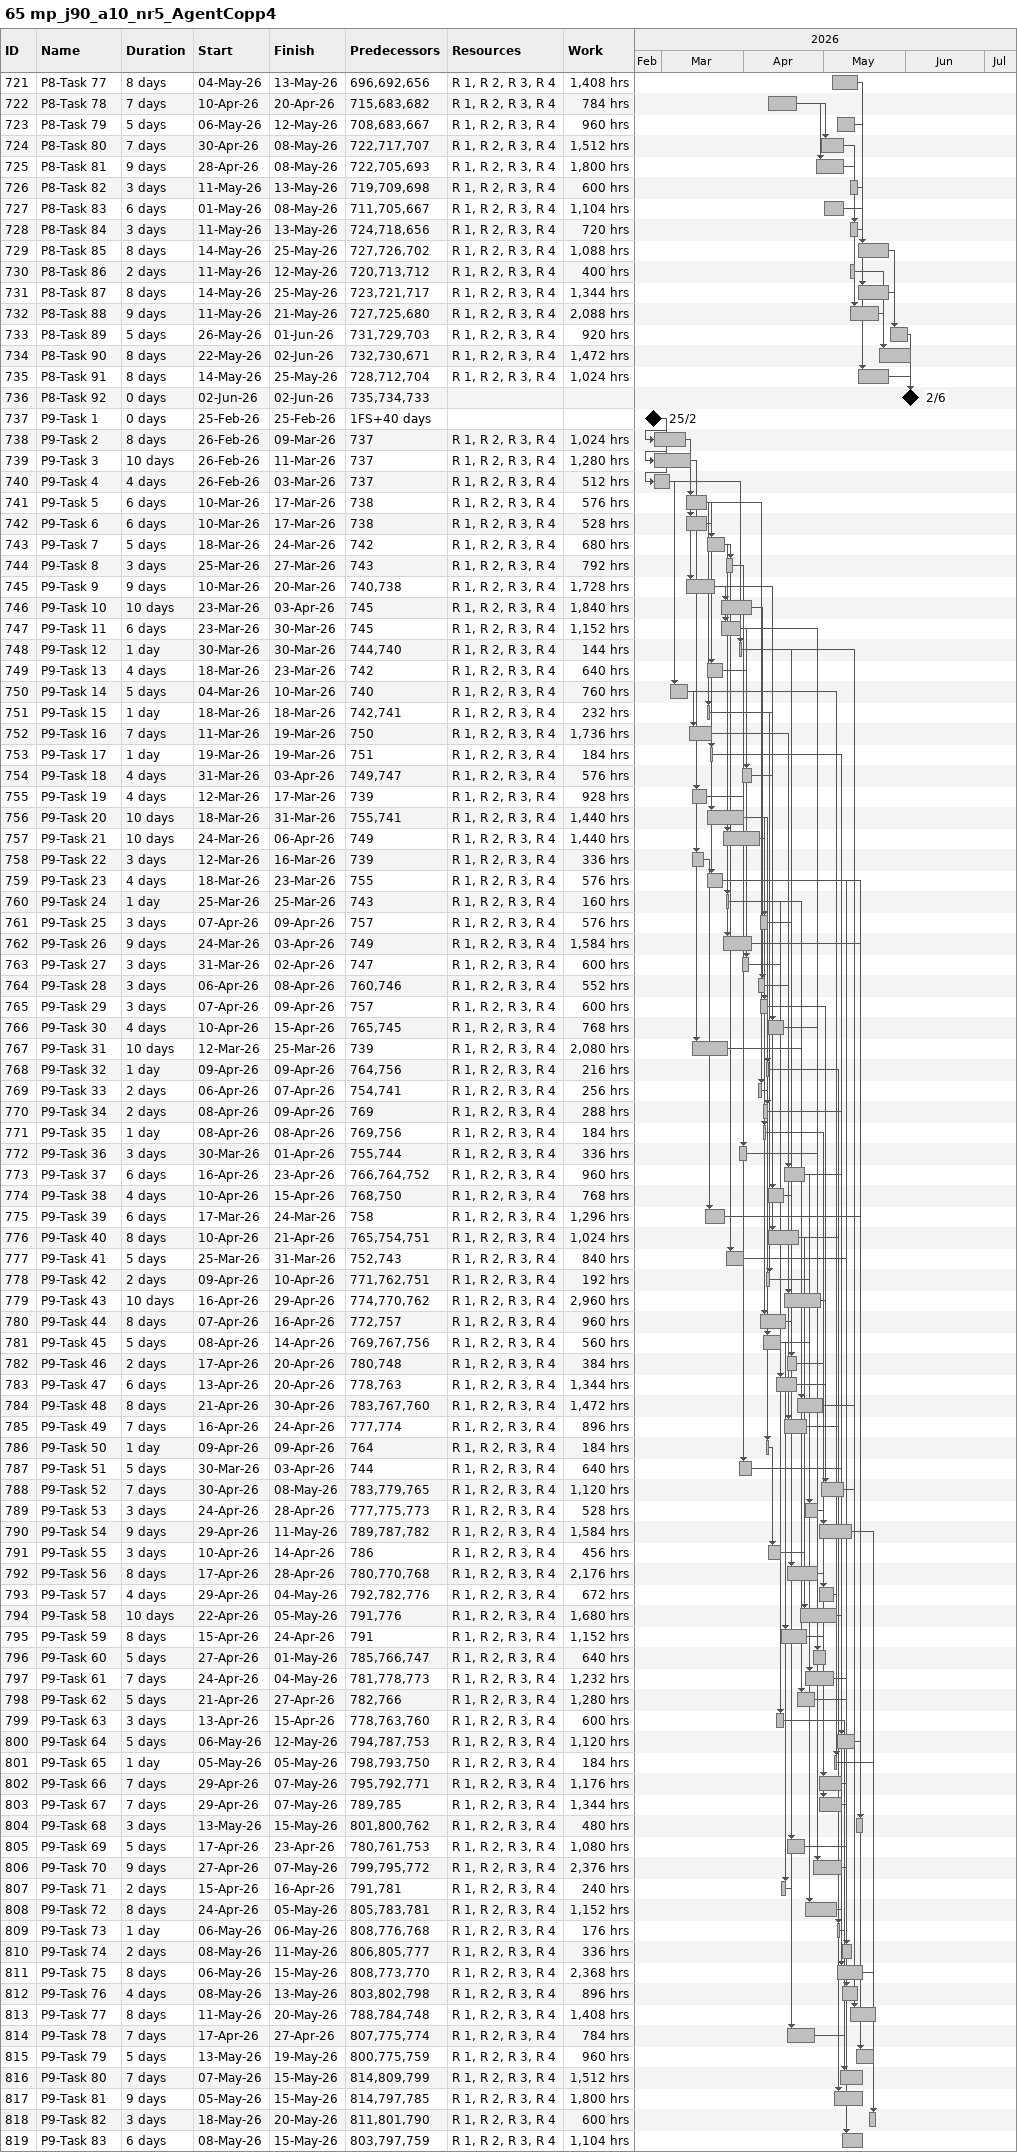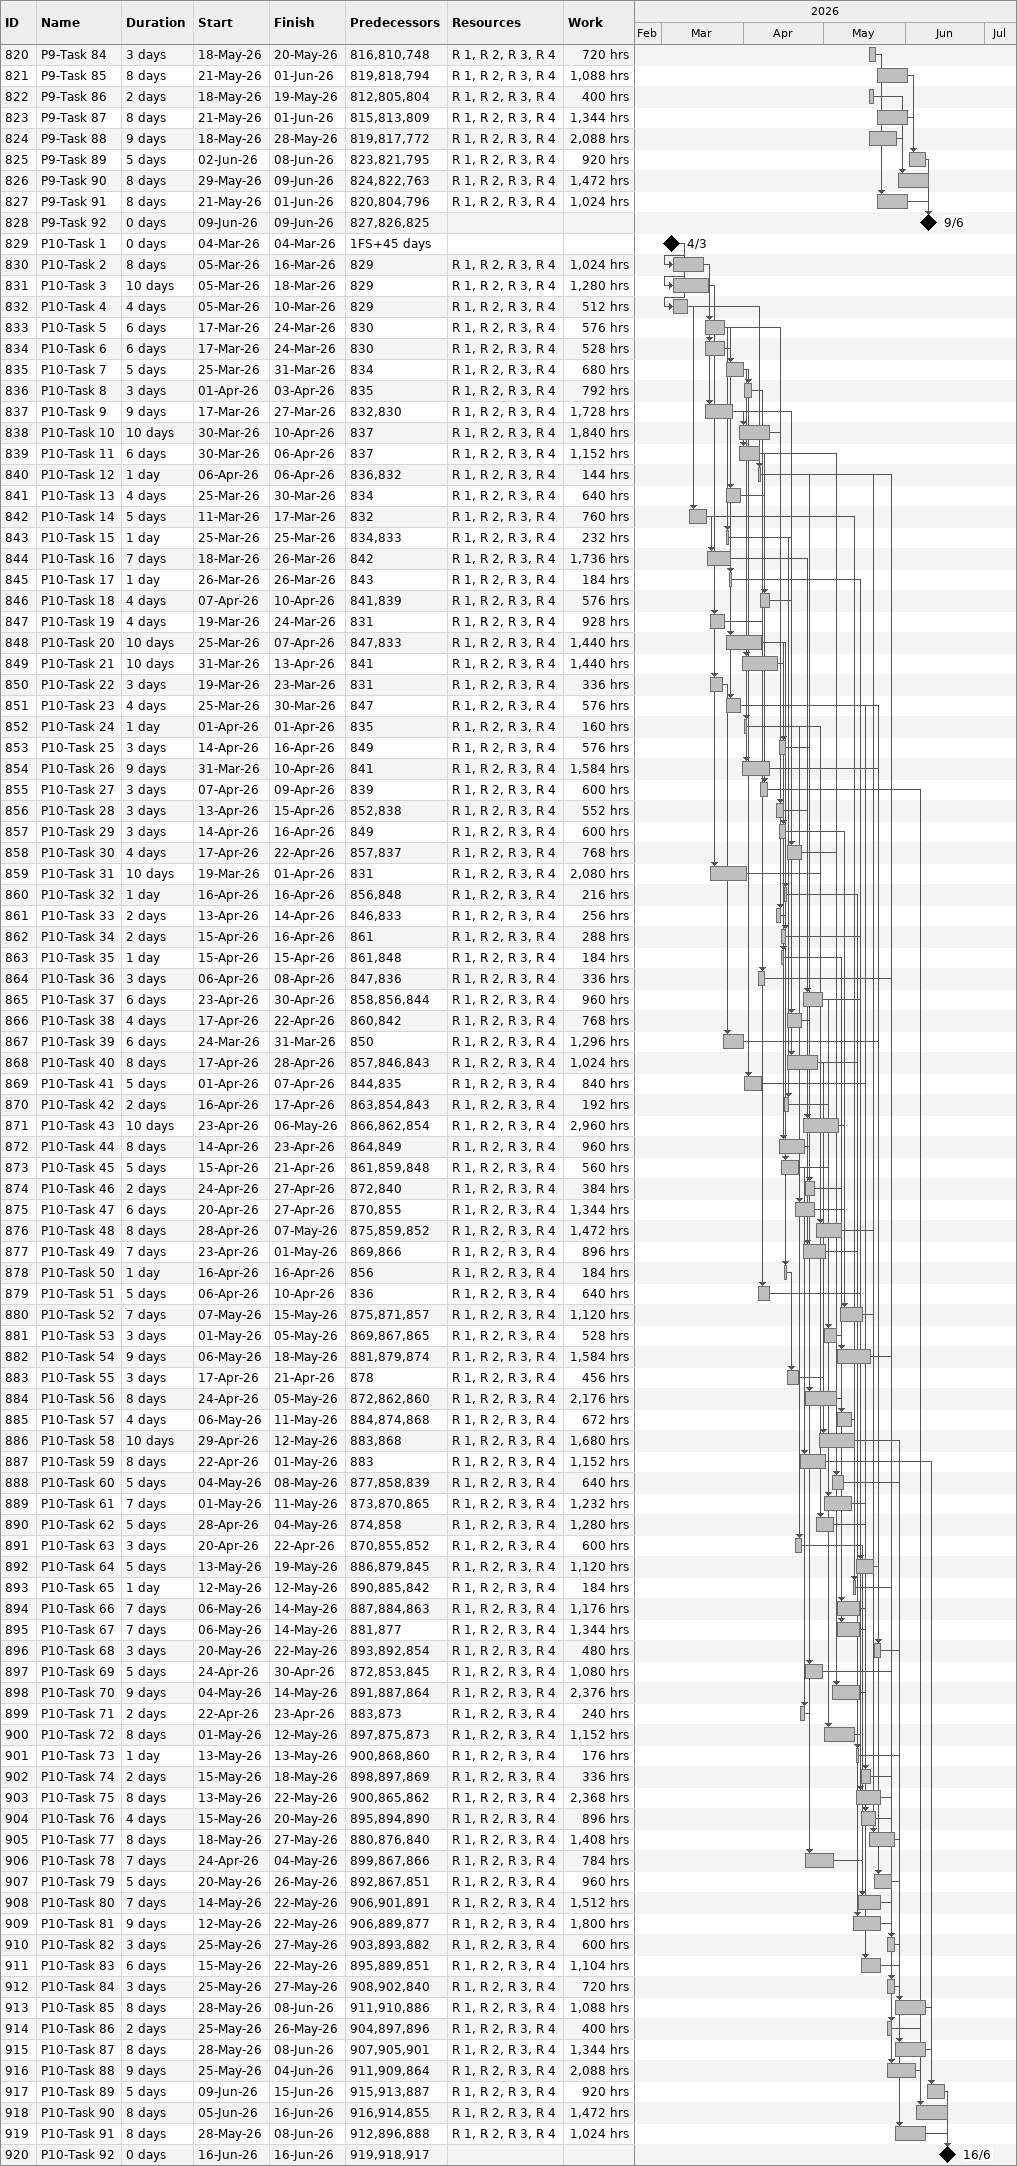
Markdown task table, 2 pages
65 mp_j90_a10_nr5_AgentCopp4

| ID | Task | Duration | Start | Finish | Predecessors | Resources | Work (h) |
|---|---|---|---|---|---|---|---|
| 721 | P8-Task 77 | 8d | 2026-05-04 | 2026-05-13 | 696, 692, 656 | R 1, R 2, R 3, R 4 | 1408 |
| 722 | P8-Task 78 | 7d | 2026-04-10 | 2026-04-20 | 715, 683, 682 | R 1, R 2, R 3, R 4 | 784 |
| 723 | P8-Task 79 | 5d | 2026-05-06 | 2026-05-12 | 708, 683, 667 | R 1, R 2, R 3, R 4 | 960 |
| 724 | P8-Task 80 | 7d | 2026-04-30 | 2026-05-08 | 722, 717, 707 | R 1, R 2, R 3, R 4 | 1512 |
| 725 | P8-Task 81 | 9d | 2026-04-28 | 2026-05-08 | 722, 705, 693 | R 1, R 2, R 3, R 4 | 1800 |
| 726 | P8-Task 82 | 3d | 2026-05-11 | 2026-05-13 | 719, 709, 698 | R 1, R 2, R 3, R 4 | 600 |
| 727 | P8-Task 83 | 6d | 2026-05-01 | 2026-05-08 | 711, 705, 667 | R 1, R 2, R 3, R 4 | 1104 |
| 728 | P8-Task 84 | 3d | 2026-05-11 | 2026-05-13 | 724, 718, 656 | R 1, R 2, R 3, R 4 | 720 |
| 729 | P8-Task 85 | 8d | 2026-05-14 | 2026-05-25 | 727, 726, 702 | R 1, R 2, R 3, R 4 | 1088 |
| 730 | P8-Task 86 | 2d | 2026-05-11 | 2026-05-12 | 720, 713, 712 | R 1, R 2, R 3, R 4 | 400 |
| 731 | P8-Task 87 | 8d | 2026-05-14 | 2026-05-25 | 723, 721, 717 | R 1, R 2, R 3, R 4 | 1344 |
| 732 | P8-Task 88 | 9d | 2026-05-11 | 2026-05-21 | 727, 725, 680 | R 1, R 2, R 3, R 4 | 2088 |
| 733 | P8-Task 89 | 5d | 2026-05-26 | 2026-06-01 | 731, 729, 703 | R 1, R 2, R 3, R 4 | 920 |
| 734 | P8-Task 90 | 8d | 2026-05-22 | 2026-06-02 | 732, 730, 671 | R 1, R 2, R 3, R 4 | 1472 |
| 735 | P8-Task 91 | 8d | 2026-05-14 | 2026-05-25 | 728, 712, 704 | R 1, R 2, R 3, R 4 | 1024 |
| 736 | P8-Task 92 | 0d | 2026-06-02 | 2026-06-02 | 735, 734, 733 |  |  |
| 737 | P9-Task 1 | 0d | 2026-02-25 | 2026-02-25 | 1FS+40d |  |  |
| 738 | P9-Task 2 | 8d | 2026-02-26 | 2026-03-09 | 737 | R 1, R 2, R 3, R 4 | 1024 |
| 739 | P9-Task 3 | 10d | 2026-02-26 | 2026-03-11 | 737 | R 1, R 2, R 3, R 4 | 1280 |
| 740 | P9-Task 4 | 4d | 2026-02-26 | 2026-03-03 | 737 | R 1, R 2, R 3, R 4 | 512 |
| 741 | P9-Task 5 | 6d | 2026-03-10 | 2026-03-17 | 738 | R 1, R 2, R 3, R 4 | 576 |
| 742 | P9-Task 6 | 6d | 2026-03-10 | 2026-03-17 | 738 | R 1, R 2, R 3, R 4 | 528 |
| 743 | P9-Task 7 | 5d | 2026-03-18 | 2026-03-24 | 742 | R 1, R 2, R 3, R 4 | 680 |
| 744 | P9-Task 8 | 3d | 2026-03-25 | 2026-03-27 | 743 | R 1, R 2, R 3, R 4 | 792 |
| 745 | P9-Task 9 | 9d | 2026-03-10 | 2026-03-20 | 740, 738 | R 1, R 2, R 3, R 4 | 1728 |
| 746 | P9-Task 10 | 10d | 2026-03-23 | 2026-04-03 | 745 | R 1, R 2, R 3, R 4 | 1840 |
| 747 | P9-Task 11 | 6d | 2026-03-23 | 2026-03-30 | 745 | R 1, R 2, R 3, R 4 | 1152 |
| 748 | P9-Task 12 | 1d | 2026-03-30 | 2026-03-30 | 744, 740 | R 1, R 2, R 3, R 4 | 144 |
| 749 | P9-Task 13 | 4d | 2026-03-18 | 2026-03-23 | 742 | R 1, R 2, R 3, R 4 | 640 |
| 750 | P9-Task 14 | 5d | 2026-03-04 | 2026-03-10 | 740 | R 1, R 2, R 3, R 4 | 760 |
| 751 | P9-Task 15 | 1d | 2026-03-18 | 2026-03-18 | 742, 741 | R 1, R 2, R 3, R 4 | 232 |
| 752 | P9-Task 16 | 7d | 2026-03-11 | 2026-03-19 | 750 | R 1, R 2, R 3, R 4 | 1736 |
| 753 | P9-Task 17 | 1d | 2026-03-19 | 2026-03-19 | 751 | R 1, R 2, R 3, R 4 | 184 |
| 754 | P9-Task 18 | 4d | 2026-03-31 | 2026-04-03 | 749, 747 | R 1, R 2, R 3, R 4 | 576 |
| 755 | P9-Task 19 | 4d | 2026-03-12 | 2026-03-17 | 739 | R 1, R 2, R 3, R 4 | 928 |
| 756 | P9-Task 20 | 10d | 2026-03-18 | 2026-03-31 | 755, 741 | R 1, R 2, R 3, R 4 | 1440 |
| 757 | P9-Task 21 | 10d | 2026-03-24 | 2026-04-06 | 749 | R 1, R 2, R 3, R 4 | 1440 |
| 758 | P9-Task 22 | 3d | 2026-03-12 | 2026-03-16 | 739 | R 1, R 2, R 3, R 4 | 336 |
| 759 | P9-Task 23 | 4d | 2026-03-18 | 2026-03-23 | 755 | R 1, R 2, R 3, R 4 | 576 |
| 760 | P9-Task 24 | 1d | 2026-03-25 | 2026-03-25 | 743 | R 1, R 2, R 3, R 4 | 160 |
| 761 | P9-Task 25 | 3d | 2026-04-07 | 2026-04-09 | 757 | R 1, R 2, R 3, R 4 | 576 |
| 762 | P9-Task 26 | 9d | 2026-03-24 | 2026-04-03 | 749 | R 1, R 2, R 3, R 4 | 1584 |
| 763 | P9-Task 27 | 3d | 2026-03-31 | 2026-04-02 | 747 | R 1, R 2, R 3, R 4 | 600 |
| 764 | P9-Task 28 | 3d | 2026-04-06 | 2026-04-08 | 760, 746 | R 1, R 2, R 3, R 4 | 552 |
| 765 | P9-Task 29 | 3d | 2026-04-07 | 2026-04-09 | 757 | R 1, R 2, R 3, R 4 | 600 |
| 766 | P9-Task 30 | 4d | 2026-04-10 | 2026-04-15 | 765, 745 | R 1, R 2, R 3, R 4 | 768 |
| 767 | P9-Task 31 | 10d | 2026-03-12 | 2026-03-25 | 739 | R 1, R 2, R 3, R 4 | 2080 |
| 768 | P9-Task 32 | 1d | 2026-04-09 | 2026-04-09 | 764, 756 | R 1, R 2, R 3, R 4 | 216 |
| 769 | P9-Task 33 | 2d | 2026-04-06 | 2026-04-07 | 754, 741 | R 1, R 2, R 3, R 4 | 256 |
| 770 | P9-Task 34 | 2d | 2026-04-08 | 2026-04-09 | 769 | R 1, R 2, R 3, R 4 | 288 |
| 771 | P9-Task 35 | 1d | 2026-04-08 | 2026-04-08 | 769, 756 | R 1, R 2, R 3, R 4 | 184 |
| 772 | P9-Task 36 | 3d | 2026-03-30 | 2026-04-01 | 755, 744 | R 1, R 2, R 3, R 4 | 336 |
| 773 | P9-Task 37 | 6d | 2026-04-16 | 2026-04-23 | 766, 764, 752 | R 1, R 2, R 3, R 4 | 960 |
| 774 | P9-Task 38 | 4d | 2026-04-10 | 2026-04-15 | 768, 750 | R 1, R 2, R 3, R 4 | 768 |
| 775 | P9-Task 39 | 6d | 2026-03-17 | 2026-03-24 | 758 | R 1, R 2, R 3, R 4 | 1296 |
| 776 | P9-Task 40 | 8d | 2026-04-10 | 2026-04-21 | 765, 754, 751 | R 1, R 2, R 3, R 4 | 1024 |
| 777 | P9-Task 41 | 5d | 2026-03-25 | 2026-03-31 | 752, 743 | R 1, R 2, R 3, R 4 | 840 |
| 778 | P9-Task 42 | 2d | 2026-04-09 | 2026-04-10 | 771, 762, 751 | R 1, R 2, R 3, R 4 | 192 |
| 779 | P9-Task 43 | 10d | 2026-04-16 | 2026-04-29 | 774, 770, 762 | R 1, R 2, R 3, R 4 | 2960 |
| 780 | P9-Task 44 | 8d | 2026-04-07 | 2026-04-16 | 772, 757 | R 1, R 2, R 3, R 4 | 960 |
| 781 | P9-Task 45 | 5d | 2026-04-08 | 2026-04-14 | 769, 767, 756 | R 1, R 2, R 3, R 4 | 560 |
| 782 | P9-Task 46 | 2d | 2026-04-17 | 2026-04-20 | 780, 748 | R 1, R 2, R 3, R 4 | 384 |
| 783 | P9-Task 47 | 6d | 2026-04-13 | 2026-04-20 | 778, 763 | R 1, R 2, R 3, R 4 | 1344 |
| 784 | P9-Task 48 | 8d | 2026-04-21 | 2026-04-30 | 783, 767, 760 | R 1, R 2, R 3, R 4 | 1472 |
| 785 | P9-Task 49 | 7d | 2026-04-16 | 2026-04-24 | 777, 774 | R 1, R 2, R 3, R 4 | 896 |
| 786 | P9-Task 50 | 1d | 2026-04-09 | 2026-04-09 | 764 | R 1, R 2, R 3, R 4 | 184 |
| 787 | P9-Task 51 | 5d | 2026-03-30 | 2026-04-03 | 744 | R 1, R 2, R 3, R 4 | 640 |
| 788 | P9-Task 52 | 7d | 2026-04-30 | 2026-05-08 | 783, 779, 765 | R 1, R 2, R 3, R 4 | 1120 |
| 789 | P9-Task 53 | 3d | 2026-04-24 | 2026-04-28 | 777, 775, 773 | R 1, R 2, R 3, R 4 | 528 |
| 790 | P9-Task 54 | 9d | 2026-04-29 | 2026-05-11 | 789, 787, 782 | R 1, R 2, R 3, R 4 | 1584 |
| 791 | P9-Task 55 | 3d | 2026-04-10 | 2026-04-14 | 786 | R 1, R 2, R 3, R 4 | 456 |
| 792 | P9-Task 56 | 8d | 2026-04-17 | 2026-04-28 | 780, 770, 768 | R 1, R 2, R 3, R 4 | 2176 |
| 793 | P9-Task 57 | 4d | 2026-04-29 | 2026-05-04 | 792, 782, 776 | R 1, R 2, R 3, R 4 | 672 |
| 794 | P9-Task 58 | 10d | 2026-04-22 | 2026-05-05 | 791, 776 | R 1, R 2, R 3, R 4 | 1680 |
| 795 | P9-Task 59 | 8d | 2026-04-15 | 2026-04-24 | 791 | R 1, R 2, R 3, R 4 | 1152 |
| 796 | P9-Task 60 | 5d | 2026-04-27 | 2026-05-01 | 785, 766, 747 | R 1, R 2, R 3, R 4 | 640 |
| 797 | P9-Task 61 | 7d | 2026-04-24 | 2026-05-04 | 781, 778, 773 | R 1, R 2, R 3, R 4 | 1232 |
| 798 | P9-Task 62 | 5d | 2026-04-21 | 2026-04-27 | 782, 766 | R 1, R 2, R 3, R 4 | 1280 |
| 799 | P9-Task 63 | 3d | 2026-04-13 | 2026-04-15 | 778, 763, 760 | R 1, R 2, R 3, R 4 | 600 |
| 800 | P9-Task 64 | 5d | 2026-05-06 | 2026-05-12 | 794, 787, 753 | R 1, R 2, R 3, R 4 | 1120 |
| 801 | P9-Task 65 | 1d | 2026-05-05 | 2026-05-05 | 798, 793, 750 | R 1, R 2, R 3, R 4 | 184 |
| 802 | P9-Task 66 | 7d | 2026-04-29 | 2026-05-07 | 795, 792, 771 | R 1, R 2, R 3, R 4 | 1176 |
| 803 | P9-Task 67 | 7d | 2026-04-29 | 2026-05-07 | 789, 785 | R 1, R 2, R 3, R 4 | 1344 |
| 804 | P9-Task 68 | 3d | 2026-05-13 | 2026-05-15 | 801, 800, 762 | R 1, R 2, R 3, R 4 | 480 |
| 805 | P9-Task 69 | 5d | 2026-04-17 | 2026-04-23 | 780, 761, 753 | R 1, R 2, R 3, R 4 | 1080 |
| 806 | P9-Task 70 | 9d | 2026-04-27 | 2026-05-07 | 799, 795, 772 | R 1, R 2, R 3, R 4 | 2376 |
| 807 | P9-Task 71 | 2d | 2026-04-15 | 2026-04-16 | 791, 781 | R 1, R 2, R 3, R 4 | 240 |
| 808 | P9-Task 72 | 8d | 2026-04-24 | 2026-05-05 | 805, 783, 781 | R 1, R 2, R 3, R 4 | 1152 |
| 809 | P9-Task 73 | 1d | 2026-05-06 | 2026-05-06 | 808, 776, 768 | R 1, R 2, R 3, R 4 | 176 |
| 810 | P9-Task 74 | 2d | 2026-05-08 | 2026-05-11 | 806, 805, 777 | R 1, R 2, R 3, R 4 | 336 |
| 811 | P9-Task 75 | 8d | 2026-05-06 | 2026-05-15 | 808, 773, 770 | R 1, R 2, R 3, R 4 | 2368 |
| 812 | P9-Task 76 | 4d | 2026-05-08 | 2026-05-13 | 803, 802, 798 | R 1, R 2, R 3, R 4 | 896 |
| 813 | P9-Task 77 | 8d | 2026-05-11 | 2026-05-20 | 788, 784, 748 | R 1, R 2, R 3, R 4 | 1408 |
| 814 | P9-Task 78 | 7d | 2026-04-17 | 2026-04-27 | 807, 775, 774 | R 1, R 2, R 3, R 4 | 784 |
| 815 | P9-Task 79 | 5d | 2026-05-13 | 2026-05-19 | 800, 775, 759 | R 1, R 2, R 3, R 4 | 960 |
| 816 | P9-Task 80 | 7d | 2026-05-07 | 2026-05-15 | 814, 809, 799 | R 1, R 2, R 3, R 4 | 1512 |
| 817 | P9-Task 81 | 9d | 2026-05-05 | 2026-05-15 | 814, 797, 785 | R 1, R 2, R 3, R 4 | 1800 |
| 818 | P9-Task 82 | 3d | 2026-05-18 | 2026-05-20 | 811, 801, 790 | R 1, R 2, R 3, R 4 | 600 |
| 819 | P9-Task 83 | 6d | 2026-05-08 | 2026-05-15 | 803, 797, 759 | R 1, R 2, R 3, R 4 | 1104 |
| 820 | P9-Task 84 | 3d | 2026-05-18 | 2026-05-20 | 816, 810, 748 | R 1, R 2, R 3, R 4 | 720 |
| 821 | P9-Task 85 | 8d | 2026-05-21 | 2026-06-01 | 819, 818, 794 | R 1, R 2, R 3, R 4 | 1088 |
| 822 | P9-Task 86 | 2d | 2026-05-18 | 2026-05-19 | 812, 805, 804 | R 1, R 2, R 3, R 4 | 400 |
| 823 | P9-Task 87 | 8d | 2026-05-21 | 2026-06-01 | 815, 813, 809 | R 1, R 2, R 3, R 4 | 1344 |
| 824 | P9-Task 88 | 9d | 2026-05-18 | 2026-05-28 | 819, 817, 772 | R 1, R 2, R 3, R 4 | 2088 |
| 825 | P9-Task 89 | 5d | 2026-06-02 | 2026-06-08 | 823, 821, 795 | R 1, R 2, R 3, R 4 | 920 |
| 826 | P9-Task 90 | 8d | 2026-05-29 | 2026-06-09 | 824, 822, 763 | R 1, R 2, R 3, R 4 | 1472 |
| 827 | P9-Task 91 | 8d | 2026-05-21 | 2026-06-01 | 820, 804, 796 | R 1, R 2, R 3, R 4 | 1024 |
| 828 | P9-Task 92 | 0d | 2026-06-09 | 2026-06-09 | 827, 826, 825 |  |  |
| 829 | P10-Task 1 | 0d | 2026-03-04 | 2026-03-04 | 1FS+45d |  |  |
| 830 | P10-Task 2 | 8d | 2026-03-05 | 2026-03-16 | 829 | R 1, R 2, R 3, R 4 | 1024 |
| 831 | P10-Task 3 | 10d | 2026-03-05 | 2026-03-18 | 829 | R 1, R 2, R 3, R 4 | 1280 |
| 832 | P10-Task 4 | 4d | 2026-03-05 | 2026-03-10 | 829 | R 1, R 2, R 3, R 4 | 512 |
| 833 | P10-Task 5 | 6d | 2026-03-17 | 2026-03-24 | 830 | R 1, R 2, R 3, R 4 | 576 |
| 834 | P10-Task 6 | 6d | 2026-03-17 | 2026-03-24 | 830 | R 1, R 2, R 3, R 4 | 528 |
| 835 | P10-Task 7 | 5d | 2026-03-25 | 2026-03-31 | 834 | R 1, R 2, R 3, R 4 | 680 |
| 836 | P10-Task 8 | 3d | 2026-04-01 | 2026-04-03 | 835 | R 1, R 2, R 3, R 4 | 792 |
| 837 | P10-Task 9 | 9d | 2026-03-17 | 2026-03-27 | 832, 830 | R 1, R 2, R 3, R 4 | 1728 |
| 838 | P10-Task 10 | 10d | 2026-03-30 | 2026-04-10 | 837 | R 1, R 2, R 3, R 4 | 1840 |
| 839 | P10-Task 11 | 6d | 2026-03-30 | 2026-04-06 | 837 | R 1, R 2, R 3, R 4 | 1152 |
| 840 | P10-Task 12 | 1d | 2026-04-06 | 2026-04-06 | 836, 832 | R 1, R 2, R 3, R 4 | 144 |
| 841 | P10-Task 13 | 4d | 2026-03-25 | 2026-03-30 | 834 | R 1, R 2, R 3, R 4 | 640 |
| 842 | P10-Task 14 | 5d | 2026-03-11 | 2026-03-17 | 832 | R 1, R 2, R 3, R 4 | 760 |
| 843 | P10-Task 15 | 1d | 2026-03-25 | 2026-03-25 | 834, 833 | R 1, R 2, R 3, R 4 | 232 |
| 844 | P10-Task 16 | 7d | 2026-03-18 | 2026-03-26 | 842 | R 1, R 2, R 3, R 4 | 1736 |
| 845 | P10-Task 17 | 1d | 2026-03-26 | 2026-03-26 | 843 | R 1, R 2, R 3, R 4 | 184 |
| 846 | P10-Task 18 | 4d | 2026-04-07 | 2026-04-10 | 841, 839 | R 1, R 2, R 3, R 4 | 576 |
| 847 | P10-Task 19 | 4d | 2026-03-19 | 2026-03-24 | 831 | R 1, R 2, R 3, R 4 | 928 |
| 848 | P10-Task 20 | 10d | 2026-03-25 | 2026-04-07 | 847, 833 | R 1, R 2, R 3, R 4 | 1440 |
| 849 | P10-Task 21 | 10d | 2026-03-31 | 2026-04-13 | 841 | R 1, R 2, R 3, R 4 | 1440 |
| 850 | P10-Task 22 | 3d | 2026-03-19 | 2026-03-23 | 831 | R 1, R 2, R 3, R 4 | 336 |
| 851 | P10-Task 23 | 4d | 2026-03-25 | 2026-03-30 | 847 | R 1, R 2, R 3, R 4 | 576 |
| 852 | P10-Task 24 | 1d | 2026-04-01 | 2026-04-01 | 835 | R 1, R 2, R 3, R 4 | 160 |
| 853 | P10-Task 25 | 3d | 2026-04-14 | 2026-04-16 | 849 | R 1, R 2, R 3, R 4 | 576 |
| 854 | P10-Task 26 | 9d | 2026-03-31 | 2026-04-10 | 841 | R 1, R 2, R 3, R 4 | 1584 |
| 855 | P10-Task 27 | 3d | 2026-04-07 | 2026-04-09 | 839 | R 1, R 2, R 3, R 4 | 600 |
| 856 | P10-Task 28 | 3d | 2026-04-13 | 2026-04-15 | 852, 838 | R 1, R 2, R 3, R 4 | 552 |
| 857 | P10-Task 29 | 3d | 2026-04-14 | 2026-04-16 | 849 | R 1, R 2, R 3, R 4 | 600 |
| 858 | P10-Task 30 | 4d | 2026-04-17 | 2026-04-22 | 857, 837 | R 1, R 2, R 3, R 4 | 768 |
| 859 | P10-Task 31 | 10d | 2026-03-19 | 2026-04-01 | 831 | R 1, R 2, R 3, R 4 | 2080 |
| 860 | P10-Task 32 | 1d | 2026-04-16 | 2026-04-16 | 856, 848 | R 1, R 2, R 3, R 4 | 216 |
| 861 | P10-Task 33 | 2d | 2026-04-13 | 2026-04-14 | 846, 833 | R 1, R 2, R 3, R 4 | 256 |
| 862 | P10-Task 34 | 2d | 2026-04-15 | 2026-04-16 | 861 | R 1, R 2, R 3, R 4 | 288 |
| 863 | P10-Task 35 | 1d | 2026-04-15 | 2026-04-15 | 861, 848 | R 1, R 2, R 3, R 4 | 184 |
| 864 | P10-Task 36 | 3d | 2026-04-06 | 2026-04-08 | 847, 836 | R 1, R 2, R 3, R 4 | 336 |
| 865 | P10-Task 37 | 6d | 2026-04-23 | 2026-04-30 | 858, 856, 844 | R 1, R 2, R 3, R 4 | 960 |
| 866 | P10-Task 38 | 4d | 2026-04-17 | 2026-04-22 | 860, 842 | R 1, R 2, R 3, R 4 | 768 |
| 867 | P10-Task 39 | 6d | 2026-03-24 | 2026-03-31 | 850 | R 1, R 2, R 3, R 4 | 1296 |
| 868 | P10-Task 40 | 8d | 2026-04-17 | 2026-04-28 | 857, 846, 843 | R 1, R 2, R 3, R 4 | 1024 |
| 869 | P10-Task 41 | 5d | 2026-04-01 | 2026-04-07 | 844, 835 | R 1, R 2, R 3, R 4 | 840 |
| 870 | P10-Task 42 | 2d | 2026-04-16 | 2026-04-17 | 863, 854, 843 | R 1, R 2, R 3, R 4 | 192 |
| 871 | P10-Task 43 | 10d | 2026-04-23 | 2026-05-06 | 866, 862, 854 | R 1, R 2, R 3, R 4 | 2960 |
| 872 | P10-Task 44 | 8d | 2026-04-14 | 2026-04-23 | 864, 849 | R 1, R 2, R 3, R 4 | 960 |
| 873 | P10-Task 45 | 5d | 2026-04-15 | 2026-04-21 | 861, 859, 848 | R 1, R 2, R 3, R 4 | 560 |
| 874 | P10-Task 46 | 2d | 2026-04-24 | 2026-04-27 | 872, 840 | R 1, R 2, R 3, R 4 | 384 |
| 875 | P10-Task 47 | 6d | 2026-04-20 | 2026-04-27 | 870, 855 | R 1, R 2, R 3, R 4 | 1344 |
| 876 | P10-Task 48 | 8d | 2026-04-28 | 2026-05-07 | 875, 859, 852 | R 1, R 2, R 3, R 4 | 1472 |
| 877 | P10-Task 49 | 7d | 2026-04-23 | 2026-05-01 | 869, 866 | R 1, R 2, R 3, R 4 | 896 |
| 878 | P10-Task 50 | 1d | 2026-04-16 | 2026-04-16 | 856 | R 1, R 2, R 3, R 4 | 184 |
| 879 | P10-Task 51 | 5d | 2026-04-06 | 2026-04-10 | 836 | R 1, R 2, R 3, R 4 | 640 |
| 880 | P10-Task 52 | 7d | 2026-05-07 | 2026-05-15 | 875, 871, 857 | R 1, R 2, R 3, R 4 | 1120 |
| 881 | P10-Task 53 | 3d | 2026-05-01 | 2026-05-05 | 869, 867, 865 | R 1, R 2, R 3, R 4 | 528 |
| 882 | P10-Task 54 | 9d | 2026-05-06 | 2026-05-18 | 881, 879, 874 | R 1, R 2, R 3, R 4 | 1584 |
| 883 | P10-Task 55 | 3d | 2026-04-17 | 2026-04-21 | 878 | R 1, R 2, R 3, R 4 | 456 |
| 884 | P10-Task 56 | 8d | 2026-04-24 | 2026-05-05 | 872, 862, 860 | R 1, R 2, R 3, R 4 | 2176 |
| 885 | P10-Task 57 | 4d | 2026-05-06 | 2026-05-11 | 884, 874, 868 | R 1, R 2, R 3, R 4 | 672 |
| 886 | P10-Task 58 | 10d | 2026-04-29 | 2026-05-12 | 883, 868 | R 1, R 2, R 3, R 4 | 1680 |
| 887 | P10-Task 59 | 8d | 2026-04-22 | 2026-05-01 | 883 | R 1, R 2, R 3, R 4 | 1152 |
| 888 | P10-Task 60 | 5d | 2026-05-04 | 2026-05-08 | 877, 858, 839 | R 1, R 2, R 3, R 4 | 640 |
| 889 | P10-Task 61 | 7d | 2026-05-01 | 2026-05-11 | 873, 870, 865 | R 1, R 2, R 3, R 4 | 1232 |
| 890 | P10-Task 62 | 5d | 2026-04-28 | 2026-05-04 | 874, 858 | R 1, R 2, R 3, R 4 | 1280 |
| 891 | P10-Task 63 | 3d | 2026-04-20 | 2026-04-22 | 870, 855, 852 | R 1, R 2, R 3, R 4 | 600 |
| 892 | P10-Task 64 | 5d | 2026-05-13 | 2026-05-19 | 886, 879, 845 | R 1, R 2, R 3, R 4 | 1120 |
| 893 | P10-Task 65 | 1d | 2026-05-12 | 2026-05-12 | 890, 885, 842 | R 1, R 2, R 3, R 4 | 184 |
| 894 | P10-Task 66 | 7d | 2026-05-06 | 2026-05-14 | 887, 884, 863 | R 1, R 2, R 3, R 4 | 1176 |
| 895 | P10-Task 67 | 7d | 2026-05-06 | 2026-05-14 | 881, 877 | R 1, R 2, R 3, R 4 | 1344 |
| 896 | P10-Task 68 | 3d | 2026-05-20 | 2026-05-22 | 893, 892, 854 | R 1, R 2, R 3, R 4 | 480 |
| 897 | P10-Task 69 | 5d | 2026-04-24 | 2026-04-30 | 872, 853, 845 | R 1, R 2, R 3, R 4 | 1080 |
| 898 | P10-Task 70 | 9d | 2026-05-04 | 2026-05-14 | 891, 887, 864 | R 1, R 2, R 3, R 4 | 2376 |
| 899 | P10-Task 71 | 2d | 2026-04-22 | 2026-04-23 | 883, 873 | R 1, R 2, R 3, R 4 | 240 |
| 900 | P10-Task 72 | 8d | 2026-05-01 | 2026-05-12 | 897, 875, 873 | R 1, R 2, R 3, R 4 | 1152 |
| 901 | P10-Task 73 | 1d | 2026-05-13 | 2026-05-13 | 900, 868, 860 | R 1, R 2, R 3, R 4 | 176 |
| 902 | P10-Task 74 | 2d | 2026-05-15 | 2026-05-18 | 898, 897, 869 | R 1, R 2, R 3, R 4 | 336 |
| 903 | P10-Task 75 | 8d | 2026-05-13 | 2026-05-22 | 900, 865, 862 | R 1, R 2, R 3, R 4 | 2368 |
| 904 | P10-Task 76 | 4d | 2026-05-15 | 2026-05-20 | 895, 894, 890 | R 1, R 2, R 3, R 4 | 896 |
| 905 | P10-Task 77 | 8d | 2026-05-18 | 2026-05-27 | 880, 876, 840 | R 1, R 2, R 3, R 4 | 1408 |
| 906 | P10-Task 78 | 7d | 2026-04-24 | 2026-05-04 | 899, 867, 866 | R 1, R 2, R 3, R 4 | 784 |
| 907 | P10-Task 79 | 5d | 2026-05-20 | 2026-05-26 | 892, 867, 851 | R 1, R 2, R 3, R 4 | 960 |
| 908 | P10-Task 80 | 7d | 2026-05-14 | 2026-05-22 | 906, 901, 891 | R 1, R 2, R 3, R 4 | 1512 |
| 909 | P10-Task 81 | 9d | 2026-05-12 | 2026-05-22 | 906, 889, 877 | R 1, R 2, R 3, R 4 | 1800 |
| 910 | P10-Task 82 | 3d | 2026-05-25 | 2026-05-27 | 903, 893, 882 | R 1, R 2, R 3, R 4 | 600 |
| 911 | P10-Task 83 | 6d | 2026-05-15 | 2026-05-22 | 895, 889, 851 | R 1, R 2, R 3, R 4 | 1104 |
| 912 | P10-Task 84 | 3d | 2026-05-25 | 2026-05-27 | 908, 902, 840 | R 1, R 2, R 3, R 4 | 720 |
| 913 | P10-Task 85 | 8d | 2026-05-28 | 2026-06-08 | 911, 910, 886 | R 1, R 2, R 3, R 4 | 1088 |
| 914 | P10-Task 86 | 2d | 2026-05-25 | 2026-05-26 | 904, 897, 896 | R 1, R 2, R 3, R 4 | 400 |
| 915 | P10-Task 87 | 8d | 2026-05-28 | 2026-06-08 | 907, 905, 901 | R 1, R 2, R 3, R 4 | 1344 |
| 916 | P10-Task 88 | 9d | 2026-05-25 | 2026-06-04 | 911, 909, 864 | R 1, R 2, R 3, R 4 | 2088 |
| 917 | P10-Task 89 | 5d | 2026-06-09 | 2026-06-15 | 915, 913, 887 | R 1, R 2, R 3, R 4 | 920 |
| 918 | P10-Task 90 | 8d | 2026-06-05 | 2026-06-16 | 916, 914, 855 | R 1, R 2, R 3, R 4 | 1472 |
| 919 | P10-Task 91 | 8d | 2026-05-28 | 2026-06-08 | 912, 896, 888 | R 1, R 2, R 3, R 4 | 1024 |
| 920 | P10-Task 92 | 0d | 2026-06-16 | 2026-06-16 | 919, 918, 917 |  |  |
